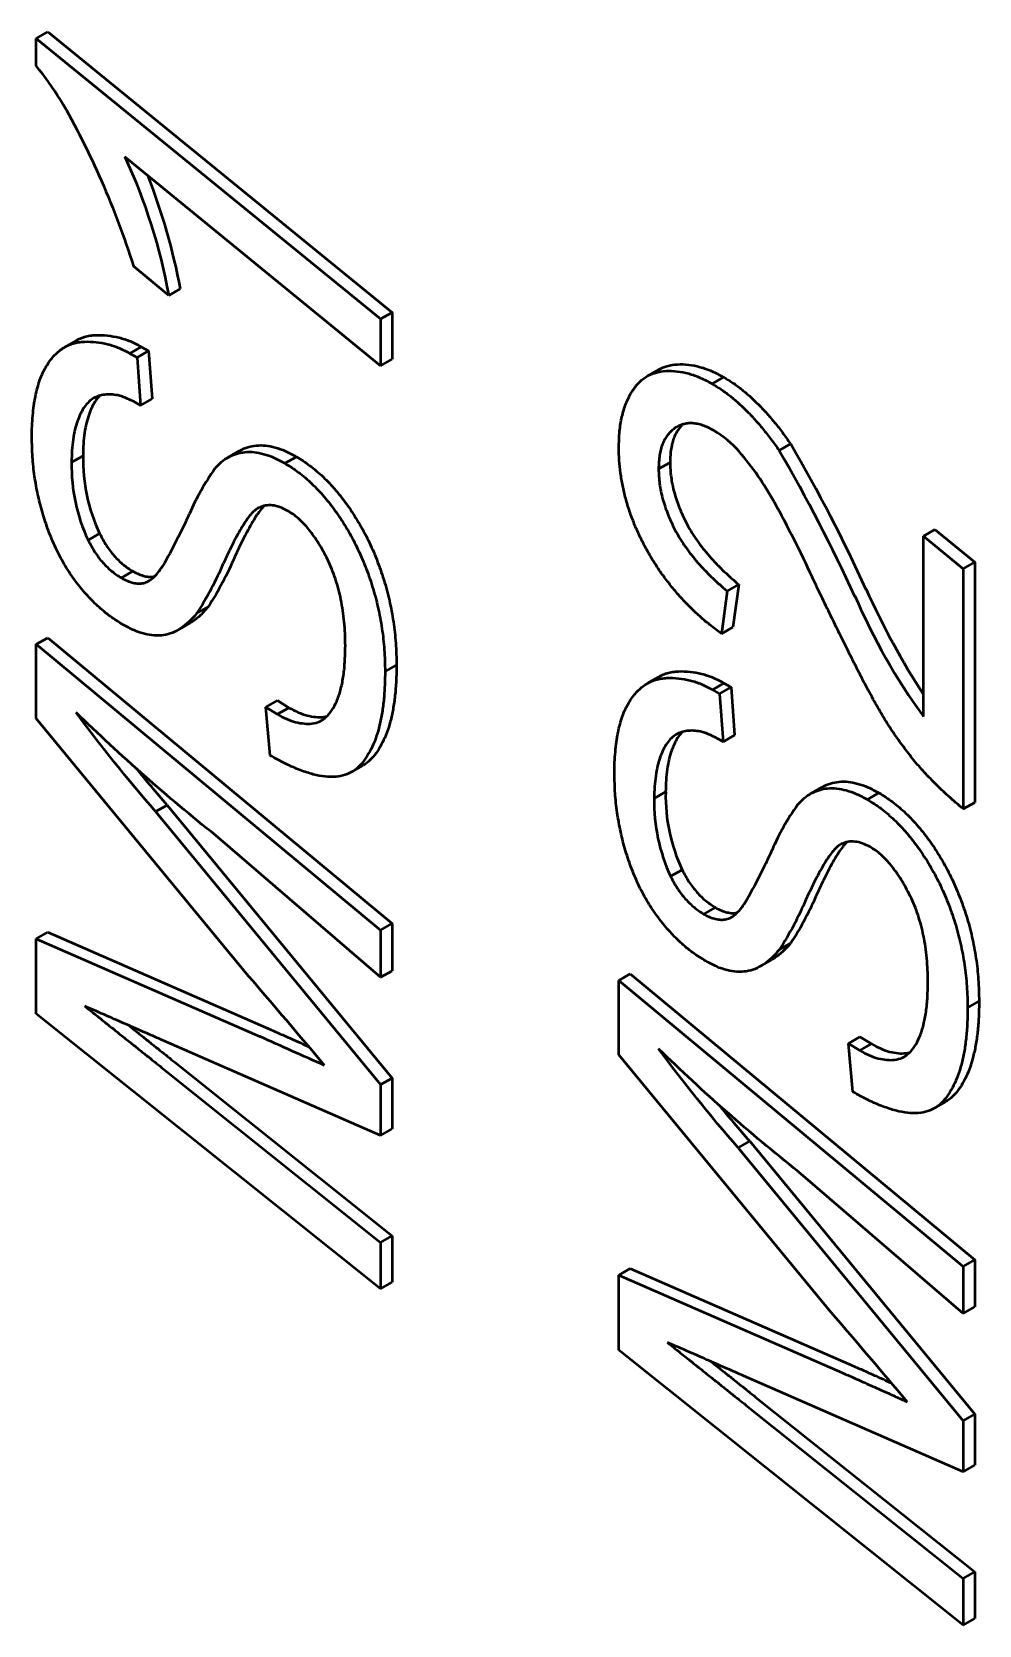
# Model space of a CAD drawing. Header units: millimetres. Extents: x 0 to 420, y 0 to 297.
# Drawn here: x 236.117 to 236.54, y 127.951 to 128.664 of the extents above; entities that cross this region are included whole.
import ezdxf

# ---------------------------------------------------------------- set-up
doc = ezdxf.new("R2010")
doc.units = ezdxf.units.MM
doc.header["$LTSCALE"] = 0.75
doc.layers.add('Visible', color=7, linetype='Continuous', lineweight=50)

msp = doc.modelspace()

# ---------------------------------------------------------------- linework, layer by layer
at = {"layer": 'Visible', "extrusion": (0, 0.816497, 0.57735)}
for p, q in [((236.11852, 128.66065), (236.12366, 128.66361)), ((236.11852, 128.66065), (236.27247, 128.53523)), ((236.11852, 128.64836), (236.11852, 128.66065)), ((236.12366, 128.66361), (236.2776, 128.5382)), ((236.27247, 128.51436), (236.15806, 128.60777)), ((236.17773, 128.5457), (236.16195, 128.55888)), ((236.17773, 128.5457), (236.18287, 128.54866)), ((236.27247, 128.53523), (236.2776, 128.5382)), ((236.2776, 128.5382), (236.2776, 128.51733)), ((236.27247, 128.53523), (236.27247, 128.51436)), ((236.13133, 128.52269), (236.13646, 128.52565)), ((236.16034, 128.51985), (236.16547, 128.52281)), ((236.16547, 128.52281), (236.16868, 128.52096)), ((236.16034, 128.51985), (236.16355, 128.518)), ((236.16355, 128.518), (236.16868, 128.52096)), ((236.16355, 128.518), (236.16515, 128.49656)), ((236.16868, 128.52096), (236.17028, 128.49952)), ((236.27247, 128.51436), (236.2776, 128.51733)), ((236.39168, 128.50968), (236.39681, 128.51264)), ((236.42065, 128.5063), (236.42578, 128.50927)), ((236.16515, 128.49656), (236.17028, 128.49952)), ((236.13431, 128.47114), (236.13944, 128.4741)), ((236.20411, 128.47327), (236.20924, 128.47623)), ((236.22967, 128.47071), (236.2348, 128.47367)), ((236.45056, 128.47643), (236.45569, 128.47939)), ((236.39671, 128.46817), (236.40185, 128.47113)), ((236.14168, 128.4364), (236.14682, 128.43936)), ((236.51513, 128.43808), (236.52027, 128.44104)), ((236.51513, 128.43808), (236.5329, 128.42351)), ((236.51513, 128.35749), (236.51513, 128.43808)), ((236.52027, 128.44104), (236.53803, 128.42647)), ((236.5329, 128.42351), (236.53803, 128.42647)), ((236.5329, 128.42351), (236.5329, 128.31615)), ((236.53803, 128.42647), (236.53803, 128.31911)), ((236.15658, 128.41947), (236.16171, 128.42243)), ((236.42743, 128.4135), (236.43256, 128.41647)), ((236.43256, 128.41647), (236.42991, 128.39749)), ((236.42743, 128.4135), (236.42478, 128.39452)), ((236.19019, 128.40355), (236.19532, 128.40651)), ((236.18173, 128.39611), (236.18686, 128.39908)), ((236.42478, 128.39452), (236.42991, 128.39749)), ((236.11852, 128.38977), (236.12366, 128.39273)), ((236.11852, 128.38977), (236.27247, 128.26193)), ((236.11852, 128.35658), (236.11852, 128.38977)), ((236.12366, 128.39273), (236.2776, 128.26489)), ((236.27444, 128.37755), (236.27958, 128.38052)), ((236.39176, 128.37233), (236.39689, 128.37529)), ((236.42077, 128.36949), (236.4259, 128.37245)), ((236.42077, 128.36949), (236.42398, 128.36764)), ((236.42398, 128.36764), (236.42911, 128.3706)), ((236.42398, 128.36764), (236.42558, 128.3462)), ((236.4259, 128.37245), (236.42911, 128.3706)), ((236.42911, 128.3706), (236.43071, 128.34917)), ((236.22116, 128.36167), (236.22629, 128.36463)), ((236.22116, 128.36167), (236.22627, 128.35847)), ((236.22313, 128.34002), (236.22116, 128.36167)), ((236.22627, 128.35847), (236.23141, 128.36143)), ((236.22629, 128.36463), (236.23141, 128.36143)), ((236.21345, 128.24142), (236.11852, 128.35658)), ((236.42558, 128.3462), (236.43071, 128.34917)), ((236.2595, 128.33265), (236.26463, 128.33561)), ((236.39474, 128.32078), (236.39987, 128.32374)), ((236.46454, 128.32291), (236.46967, 128.32587)), ((236.49009, 128.32035), (236.49523, 128.32331)), ((236.17188, 128.31495), (236.17701, 128.31791)), ((236.17701, 128.31791), (236.2776, 128.19584)), ((236.5329, 128.31615), (236.53803, 128.31911)), ((236.17188, 128.31495), (236.27247, 128.19288)), ((236.27247, 128.24088), (236.19886, 128.30425)), ((236.40211, 128.28604), (236.40724, 128.289)), ((236.41701, 128.26911), (236.42214, 128.27207)), ((236.11852, 128.25808), (236.12366, 128.26105)), ((236.12366, 128.26105), (236.22357, 128.21739)), ((236.27247, 128.26193), (236.2776, 128.26489)), ((236.27247, 128.26193), (236.27247, 128.24088)), ((236.2776, 128.26489), (236.2776, 128.24385)), ((236.11852, 128.25808), (236.21844, 128.21443)), ((236.11852, 128.2245), (236.11852, 128.25808)), ((236.45062, 128.25319), (236.45575, 128.25615)), ((236.44216, 128.24576), (236.44729, 128.24872)), ((236.27247, 128.24088), (236.2776, 128.24385)), ((236.37895, 128.23941), (236.38408, 128.24237)), ((236.37895, 128.23941), (236.5329, 128.11157)), ((236.37895, 128.20622), (236.37895, 128.23941)), ((236.38408, 128.24237), (236.53803, 128.11453)), ((236.27247, 128.10158), (236.11852, 128.2245)), ((236.53487, 128.2272), (236.54, 128.23016)), ((236.27247, 128.17016), (236.17422, 128.21307)), ((236.48158, 128.21131), (236.48671, 128.21428)), ((236.48158, 128.21131), (236.4867, 128.20811)), ((236.48356, 128.18966), (236.48158, 128.21131)), ((236.4867, 128.20811), (236.49183, 128.21107)), ((236.48671, 128.21428), (236.49183, 128.21107)), ((236.1804, 128.20293), (236.2776, 128.12534)), ((236.47387, 128.09106), (236.37895, 128.20622)), ((236.17527, 128.19997), (236.27247, 128.12238)), ((236.27247, 128.19288), (236.2776, 128.19584)), ((236.2776, 128.19584), (236.2776, 128.17313)), ((236.27247, 128.19288), (236.27247, 128.17016)), ((236.51993, 128.18229), (236.52506, 128.18525)), ((236.27247, 128.17016), (236.2776, 128.17313)), ((236.4323, 128.16459), (236.43743, 128.16756)), ((236.43743, 128.16756), (236.53803, 128.04549)), ((236.4323, 128.16459), (236.5329, 128.04252)), ((236.5329, 128.09053), (236.45929, 128.15389)), ((236.27247, 128.12238), (236.2776, 128.12534)), ((236.2776, 128.12534), (236.2776, 128.10454)), ((236.27247, 128.12238), (236.27247, 128.10158)), ((236.37895, 128.10773), (236.38408, 128.11069)), ((236.38408, 128.11069), (236.484, 128.06703)), ((236.5329, 128.11157), (236.53803, 128.11453)), ((236.5329, 128.11157), (236.5329, 128.09053)), ((236.53803, 128.11453), (236.53803, 128.09349)), ((236.27247, 128.10158), (236.2776, 128.10454)), ((236.37895, 128.10773), (236.47887, 128.06407)), ((236.37895, 128.07415), (236.37895, 128.10773)), ((236.5329, 128.09053), (236.53803, 128.09349)), ((236.5329, 127.95122), (236.37895, 128.07415)), ((236.5329, 128.01981), (236.43465, 128.06271)), ((236.44083, 128.05257), (236.53803, 127.97498)), ((236.4357, 128.04961), (236.5329, 127.97202)), ((236.5329, 128.04252), (236.53803, 128.04549)), ((236.53803, 128.04549), (236.53803, 128.02277)), ((236.5329, 128.04252), (236.5329, 128.01981)), ((236.5329, 128.01981), (236.53803, 128.02277)), ((236.5329, 127.97202), (236.53803, 127.97498)), ((236.53803, 127.97498), (236.53803, 127.95418)), ((236.5329, 127.97202), (236.5329, 127.95122)), ((236.5329, 127.95122), (236.53803, 127.95418))]:
    msp.add_line(p, q, dxfattribs=at)
at = {"layer": 'Visible'}
for centre, radius, start, end in [((236.0052, 128.55591), 0.14625, 31.93273, 39.20891), ((236.39817, 128.44581), 0.04587, 41.10757, 59.55231), ((236.21807, 128.47255), 0.07862, 178.87013, 204.97484), ((236.3303, 128.38813), 0.13494, 28.98653, 40.60948), ((236.21293, 128.46958), 0.07862, 178.87013, 204.97484), ((236.28779, 128.40451), 0.10984, 144.46327, 156.59871), ((236.75115, 128.52716), 0.29074, 203.45571, 215.71196), ((236.8177, 128.5624), 0.36003, 204.27808, 212.81108), ((236.47849, 128.32219), 0.07862, 178.87013, 204.97484), ((236.47336, 128.31923), 0.07862, 178.87013, 204.97484), ((236.54822, 128.25415), 0.10984, 144.46327, 156.59871), ((232.49792, 125.0474), 4.89968, 40.07073, 40.68371), ((232.75834, 124.89704), 4.89968, 40.07073, 40.68371)]:
    msp.add_arc(centre, radius, start, end, dxfattribs=at)
at = {"layer": 'Visible', "extrusion": (3e-16, -2e-16, -1)}
for centre, radius, start, end in [((-235.80043, 128.44475), 0.37911, 150.17864, 162.47904), ((-236.73922, 128.80513), 0.74395, 319.08753, 320.72509)]:
    msp.add_arc(centre, radius, start, end, dxfattribs=at)
at = {"layer": 'Visible', "extrusion": (3e-16, 0, -1)}
for centre, radius, start, end in [((-235.92375, 128.49959), 0.25811, 155.21776, 169.71005), ((-236.96824, 128.79489), 0.81851, 308.44969, 314.28539)]:
    msp.add_arc(centre, radius, start, end, dxfattribs=at)
at = {"layer": 'Visible', "extrusion": (1e-16, 0, -1)}
for centre, radius, start, end in [((-235.9043, 128.49592), 0.2835, 158.57221, 169.27924), ((-235.81817, 128.10884), 0.73154, 149.83176, 155.57389), ((-235.82331, 128.1118), 0.73154, 149.83176, 155.57389), ((-236.07444, 128.47926), 0.13834, 202.62986, 213.18822), ((-236.07958, 128.48222), 0.13834, 202.62986, 213.18822)]:
    msp.add_arc(centre, radius, start, end, dxfattribs=at)
at = {"layer": 'Visible', "extrusion": (3e-16, -3e-16, -1)}
for centre, radius, start, end in [((-235.92637, 128.16932), 0.59435, 151.43175, 155.07395), ((-237.02351, 128.67556), 0.78142, 319.16385, 323.33322)]:
    msp.add_arc(centre, radius, start, end, dxfattribs=at)
at = {"layer": 'Visible', "extrusion": (0, -1e-16, -1)}
msp.add_arc((-235.92009, 128.56903), 0.29295, 204.36921, 209.52275, dxfattribs=at)
at = {"layer": 'Visible', "extrusion": (2e-16, -1e-16, -1)}
for centre, radius, start, end in [((-236.76308, 128.82592), 0.78142, 319.16385, 323.33322), ((-237.71658, 131.52597), 3.63465, 293.84195, 294.34196)]:
    msp.add_arc(centre, radius, start, end, dxfattribs=at)
at = {"layer": 'Visible', "extrusion": (2e-16, -2e-16, -1)}
msp.add_arc((-236.70782, 128.94525), 0.81851, 308.44969, 314.28539, dxfattribs=at)
at = {"layer": 'Visible', "extrusion": (2e-16, 0, -1)}
for centre, radius, start, end in [((-236.18052, 128.41868), 0.29295, 204.36921, 209.52275), ((-236.99965, 128.65477), 0.74395, 319.08753, 320.72509)]:
    msp.add_arc(centre, radius, start, end, dxfattribs=at)
at = {"layer": 'Visible', "extrusion": (0, 0, -1)}
msp.add_arc((-236.33487, 128.3289), 0.13834, 202.62986, 213.18822, dxfattribs=at)
at = {"layer": 'Visible', "extrusion": (1e-16, -2e-16, -1)}
msp.add_arc((-236.34, 128.33186), 0.13834, 202.62986, 213.18822, dxfattribs=at)
at = {"layer": 'Visible'}
for points, knots in [([(236.11655, 128.48225), (236.11656, 128.48396), (236.11659, 128.48731), (236.11692, 128.49206), (236.1174, 128.49653), (236.11811, 128.50066), (236.119, 128.50449), (236.12011, 128.50797), (236.1214, 128.51117), (236.12292, 128.51399), (236.12458, 128.51651), (236.12636, 128.51874), (236.12831, 128.52061), (236.13038, 128.52216), (236.13258, 128.52341), (236.13493, 128.52429), (236.1374, 128.52487), (236.14082, 128.52518), (236.14513, 128.52501), (236.15029, 128.52409), (236.15535, 128.52251), (236.1587, 128.52072), (236.16034, 128.51985)], [0, 0, 0, 0, 0.057176, 0.111722, 0.164533, 0.215802, 0.264855, 0.312737, 0.359156, 0.404479, 0.448591, 0.491133, 0.532527, 0.572766, 0.612072, 0.650989, 0.689487, 0.727825, 0.802251, 0.871443, 0.937168, 1, 1, 1, 1]), ([(236.13646, 128.52565), (236.13688, 128.52589), (236.13804, 128.5265), (236.14006, 128.52726), (236.14253, 128.52784), (236.14595, 128.52814), (236.15026, 128.52797), (236.15543, 128.52705), (236.16048, 128.52547), (236.16383, 128.52369), (236.16547, 128.52281)], [0.5893888, 0.5893888, 0.5893888, 0.5893888, 0.6120721, 0.6509892, 0.6894868, 0.7278245, 0.8022506, 0.8714433, 0.9371676, 1, 1, 1, 1]), ([(236.37895, 128.47774), (236.37901, 128.48021), (236.37913, 128.48505), (236.38021, 128.49158), (236.38194, 128.49739), (236.38437, 128.50237), (236.3874, 128.50646), (236.391, 128.50952), (236.39521, 128.51142), (236.39995, 128.51212), (236.40494, 128.51199), (236.41011, 128.51092), (236.41535, 128.50914), (236.41888, 128.50725), (236.42065, 128.5063)], [0, 0, 0, 0, 0.093775, 0.184242, 0.272146, 0.359805, 0.44523, 0.526996, 0.607543, 0.688567, 0.768957, 0.846801, 0.923587, 1, 1, 1, 1]), ([(236.39681, 128.51264), (236.39794, 128.51329), (236.40056, 128.51441), (236.40508, 128.51509), (236.41007, 128.51495), (236.41524, 128.51388), (236.42048, 128.5121), (236.42401, 128.51021), (236.42578, 128.50927)], [0.5382476, 0.5382476, 0.5382476, 0.5382476, 0.6075429, 0.6885672, 0.7689571, 0.8468007, 0.9235873, 1, 1, 1, 1]), ([(236.42578, 128.50927), (236.42706, 128.50848), (236.42964, 128.50689), (236.4335, 128.5041), (236.4373, 128.50088), (236.44107, 128.49735), (236.4448, 128.4934), (236.4485, 128.48909), (236.45216, 128.48441), (236.4545, 128.48108), (236.45569, 128.47939)], [0, 0, 0, 0, 0.119031, 0.238895, 0.358879, 0.479511, 0.604039, 0.732078, 0.863557, 1, 1, 1, 1]), ([(236.15494, 128.5011), (236.15391, 128.50127), (236.15186, 128.50159), (236.14902, 128.50147), (236.14643, 128.50087), (236.14404, 128.49985), (236.14193, 128.49819), (236.14, 128.49602), (236.13835, 128.49315), (236.13692, 128.48973), (236.13574, 128.48579), (236.13494, 128.48133), (236.13438, 128.47647), (236.13434, 128.47294), (236.13431, 128.47114)], [0, 0, 0, 0, 0.073908, 0.145681, 0.215403, 0.285166, 0.35694, 0.43333, 0.515244, 0.603983, 0.697243, 0.794067, 0.894593, 1, 1, 1, 1]), ([(236.16515, 128.49656), (236.16412, 128.49715), (236.16218, 128.49825), (236.15944, 128.49958), (236.15705, 128.50058), (236.15561, 128.50094), (236.15494, 128.5011)], [0, 0, 0, 0, 0.299093, 0.566055, 0.79909, 1, 1, 1, 1]), ([(236.42065, 128.5063), (236.42193, 128.50551), (236.42451, 128.50393), (236.42837, 128.50114), (236.43217, 128.49792), (236.43594, 128.49439), (236.43967, 128.49044), (236.44337, 128.48613), (236.44703, 128.48144), (236.44937, 128.47812), (236.45056, 128.47643)], [0, 0, 0, 0, 0.119031, 0.238895, 0.358879, 0.479511, 0.604039, 0.732078, 0.863557, 1, 1, 1, 1]), ([(236.14698, 128.50095), (236.14635, 128.50035), (236.14509, 128.4989), (236.14348, 128.49611), (236.14205, 128.4927), (236.14087, 128.48876), (236.14007, 128.48429), (236.13951, 128.47943), (236.13947, 128.4759), (236.13944, 128.4741)], [0.3635908, 0.3635908, 0.3635908, 0.3635908, 0.4333301, 0.5152436, 0.6039834, 0.6972429, 0.7940668, 0.894593, 1, 1, 1, 1]), ([(236.42142, 128.48535), (236.42057, 128.48581), (236.41891, 128.48672), (236.41646, 128.48769), (236.4141, 128.48834), (236.41184, 128.48865), (236.40969, 128.48859), (236.40765, 128.48819), (236.4057, 128.48745), (236.40386, 128.48639), (236.40218, 128.48504), (236.40072, 128.4834), (236.39949, 128.48151), (236.39845, 128.47939), (236.39769, 128.47695), (236.39714, 128.47427), (236.39679, 128.47134), (236.39674, 128.46923), (236.39671, 128.46817)], [0, 0, 0, 0, 0.061846, 0.122041, 0.181242, 0.240141, 0.298769, 0.358524, 0.420062, 0.483983, 0.548703, 0.611595, 0.674302, 0.736718, 0.799858, 0.864574, 0.931382, 1, 1, 1, 1]), ([(236.40749, 128.48808), (236.40744, 128.48804), (236.40687, 128.4875), (236.40585, 128.48636), (236.40462, 128.48447), (236.40358, 128.48235), (236.40282, 128.47992), (236.40227, 128.47723), (236.40192, 128.4743), (236.40187, 128.47219), (236.40185, 128.47113)], [0.5423074, 0.5423074, 0.5423074, 0.5423074, 0.548703, 0.6115951, 0.6743019, 0.7367185, 0.7998582, 0.8645736, 0.9313817, 1, 1, 1, 1]), ([(236.15729, 128.39855), (236.15537, 128.39974), (236.15159, 128.4021), (236.14606, 128.40668), (236.14084, 128.412), (236.13676, 128.41701), (236.1337, 128.42131), (236.13153, 128.4247), (236.12953, 128.42825), (236.1276, 128.43189), (236.1259, 128.43569), (236.12426, 128.43959), (236.12284, 128.44363), (236.12104, 128.44921), (236.11923, 128.45635), (236.11765, 128.46498), (236.11672, 128.47369), (236.11661, 128.47935), (236.11655, 128.48225)], [0, 0, 0, 0, 0.077405, 0.152559, 0.227192, 0.302475, 0.340841, 0.379116, 0.417572, 0.457017, 0.496879, 0.53754, 0.57969, 0.622981, 0.71226, 0.804397, 0.899865, 1, 1, 1, 1]), ([(236.19843, 128.46834), (236.19936, 128.46937), (236.2012, 128.4714), (236.20444, 128.47359), (236.20794, 128.4751), (236.21176, 128.47584), (236.21585, 128.47581), (236.22021, 128.47498), (236.22485, 128.47332), (236.22804, 128.47159), (236.22967, 128.47071)], [0, 0, 0, 0, 0.131839, 0.258655, 0.381579, 0.503066, 0.623984, 0.745349, 0.869943, 1, 1, 1, 1]), ([(236.20924, 128.47623), (236.20938, 128.47631), (236.21062, 128.477), (236.21307, 128.47807), (236.21689, 128.4788), (236.22098, 128.47877), (236.22534, 128.47794), (236.22998, 128.47629), (236.23317, 128.47455), (236.2348, 128.47367)], [0.2428963, 0.2428963, 0.2428963, 0.2428963, 0.2586547, 0.3815786, 0.5030656, 0.6239842, 0.7453489, 0.8699427, 1, 1, 1, 1]), ([(236.42478, 128.39452), (236.42305, 128.39583), (236.41965, 128.39838), (236.41474, 128.40257), (236.41011, 128.407), (236.40576, 128.41164), (236.40169, 128.41651), (236.39788, 128.42158), (236.39439, 128.4269), (236.39118, 128.43238), (236.38831, 128.43798), (236.3858, 128.44365), (236.38367, 128.44934), (236.38193, 128.45503), (236.3806, 128.46072), (236.37965, 128.46642), (236.37905, 128.47215), (236.37898, 128.47586), (236.37895, 128.47774)], [0, 0, 0, 0, 0.070834, 0.138824, 0.204057, 0.267787, 0.32956, 0.390811, 0.451414, 0.511997, 0.572223, 0.631749, 0.69113, 0.750382, 0.8101, 0.871361, 0.934657, 1, 1, 1, 1]), ([(236.39671, 128.46817), (236.39674, 128.46707), (236.39679, 128.46492), (236.39714, 128.46158), (236.39769, 128.45824), (236.39849, 128.45484), (236.39956, 128.45141), (236.40079, 128.44796), (236.40227, 128.44447), (236.40401, 128.44098), (236.40596, 128.43746), (236.40821, 128.43397), (236.41075, 128.4305), (236.41354, 128.42704), (236.41663, 128.42363), (236.41997, 128.42019), (236.4236, 128.41679), (236.42613, 128.41462), (236.42743, 128.4135)], [0, 0, 0, 0, 0.058002, 0.113841, 0.169167, 0.223943, 0.278709, 0.333397, 0.389562, 0.446644, 0.504744, 0.565731, 0.628435, 0.695174, 0.764687, 0.838475, 0.91722, 1, 1, 1, 1]), ([(236.40185, 128.47113), (236.40187, 128.47003), (236.40192, 128.46788), (236.40227, 128.46455), (236.40282, 128.4612), (236.40362, 128.4578), (236.40469, 128.45438), (236.40592, 128.45092), (236.4074, 128.44744), (236.40914, 128.44394), (236.41109, 128.44042), (236.41334, 128.43694), (236.41588, 128.43346), (236.41867, 128.43), (236.42176, 128.42659), (236.4251, 128.42316), (236.42873, 128.41975), (236.43126, 128.41758), (236.43256, 128.41647)], [0, 0, 0, 0, 0.058002, 0.113841, 0.169167, 0.223943, 0.278709, 0.333397, 0.389562, 0.446644, 0.504744, 0.565731, 0.628435, 0.695174, 0.764687, 0.838475, 0.91722, 1, 1, 1, 1]), ([(236.22037, 128.45167), (236.22022, 128.45152), (236.21944, 128.45067), (236.21802, 128.4489), (236.21612, 128.44607), (236.2141, 128.44264), (236.21194, 128.43862), (236.20963, 128.43403), (236.20809, 128.43072), (236.20729, 128.42898)], [0.1264613, 0.1264613, 0.1264613, 0.1264613, 0.1490202, 0.2481757, 0.3641991, 0.4973443, 0.6469484, 0.8151616, 1, 1, 1, 1]), ([(236.23084, 128.44952), (236.22968, 128.45012), (236.22738, 128.4513), (236.22404, 128.452), (236.22083, 128.45196), (236.21895, 128.45123), (236.21798, 128.45086)], [0, 0, 0, 0, 0.244212, 0.484487, 0.733927, 1, 1, 1, 1]), ([(236.21798, 128.45086), (236.21746, 128.45054), (236.21631, 128.44982), (236.21467, 128.44816), (236.21289, 128.44594), (236.21099, 128.4431), (236.20897, 128.43968), (236.2068, 128.43566), (236.2045, 128.43107), (236.20296, 128.42775), (236.20216, 128.42602)], [0, 0, 0, 0, 0.066323, 0.14902, 0.248176, 0.364199, 0.497344, 0.646948, 0.815162, 1, 1, 1, 1]), ([(236.14682, 128.43936), (236.14728, 128.43842), (236.1482, 128.43658), (236.14982, 128.43398), (236.15149, 128.43152), (236.15334, 128.42933), (236.15526, 128.42727), (236.15732, 128.42545), (236.15948, 128.4238), (236.16096, 128.42289), (236.16171, 128.42243)], [0, 0, 0, 0, 0.129879, 0.254386, 0.377539, 0.498034, 0.61873, 0.741543, 0.868751, 1, 1, 1, 1]), ([(236.14168, 128.4364), (236.14215, 128.43546), (236.14307, 128.43362), (236.14468, 128.43102), (236.14636, 128.42856), (236.14821, 128.42637), (236.15013, 128.4243), (236.15219, 128.42249), (236.15435, 128.42084), (236.15583, 128.41993), (236.15658, 128.41947)], [0, 0, 0, 0, 0.129879, 0.254386, 0.377539, 0.498034, 0.61873, 0.741543, 0.868751, 1, 1, 1, 1]), ([(236.5329, 128.31615), (236.53071, 128.318), (236.52649, 128.32158), (236.52052, 128.32731), (236.51506, 128.33295), (236.5101, 128.33875), (236.50551, 128.34479), (236.50106, 128.35115), (236.49675, 128.35794), (236.49325, 128.36403), (236.49032, 128.36947), (236.48773, 128.37436), (236.48485, 128.38004), (236.48156, 128.38647), (236.478, 128.39371), (236.47407, 128.40171), (236.46983, 128.4105), (236.46689, 128.41662), (236.46536, 128.41981)], [0, 0, 0, 0, 0.074728, 0.144155, 0.209055, 0.269772, 0.329257, 0.390128, 0.453407, 0.518695, 0.555247, 0.598869, 0.648871, 0.705704, 0.769204, 0.839328, 0.916349, 1, 1, 1, 1]), ([(236.22627, 128.35847), (236.22767, 128.35773), (236.23042, 128.35626), (236.23445, 128.35488), (236.23829, 128.35423), (236.24196, 128.35422), (236.24535, 128.35514), (236.2483, 128.3572), (236.25087, 128.36025), (236.25296, 128.36434), (236.25465, 128.36931), (236.25584, 128.37514), (236.25654, 128.38178), (236.25663, 128.3866), (236.25668, 128.38909)], [0, 0, 0, 0, 0.071523, 0.141605, 0.210485, 0.280464, 0.351512, 0.425584, 0.505344, 0.591665, 0.684611, 0.783005, 0.887851, 1, 1, 1, 1]), ([(236.37698, 128.33189), (236.37699, 128.3336), (236.37702, 128.33695), (236.37735, 128.3417), (236.37782, 128.34617), (236.37854, 128.3503), (236.37942, 128.35414), (236.38054, 128.35761), (236.38182, 128.36081), (236.38335, 128.36363), (236.38501, 128.36615), (236.38679, 128.36838), (236.38874, 128.37025), (236.39081, 128.37181), (236.39301, 128.37305), (236.39536, 128.37394), (236.39783, 128.37452), (236.40125, 128.37482), (236.40556, 128.37465), (236.41072, 128.37373), (236.41577, 128.37215), (236.41913, 128.37037), (236.42077, 128.36949)], [0, 0, 0, 0, 0.057176, 0.111722, 0.164533, 0.215802, 0.264855, 0.312737, 0.359156, 0.404479, 0.448591, 0.491133, 0.532527, 0.572766, 0.612072, 0.650989, 0.689487, 0.727825, 0.802251, 0.871443, 0.937168, 1, 1, 1, 1]), ([(236.39689, 128.37529), (236.39731, 128.37553), (236.39847, 128.37614), (236.40049, 128.3769), (236.40296, 128.37748), (236.40638, 128.37778), (236.41069, 128.37762), (236.41585, 128.37669), (236.4209, 128.37512), (236.42426, 128.37333), (236.4259, 128.37245)], [0.5893888, 0.5893888, 0.5893888, 0.5893888, 0.6120721, 0.6509892, 0.6894868, 0.7278245, 0.8022506, 0.8714433, 0.9371676, 1, 1, 1, 1]), ([(236.41537, 128.35074), (236.41433, 128.35091), (236.41229, 128.35124), (236.40944, 128.35111), (236.40686, 128.35051), (236.40447, 128.3495), (236.40236, 128.34783), (236.40043, 128.34566), (236.39878, 128.34279), (236.39735, 128.33938), (236.39617, 128.33544), (236.39537, 128.33097), (236.39481, 128.32611), (236.39476, 128.32258), (236.39474, 128.32078)], [0, 0, 0, 0, 0.073908, 0.145681, 0.215403, 0.285166, 0.35694, 0.43333, 0.515244, 0.603983, 0.697243, 0.794067, 0.894593, 1, 1, 1, 1]), ([(236.4074, 128.3506), (236.40678, 128.34999), (236.40552, 128.34855), (236.40391, 128.34576), (236.40248, 128.34234), (236.4013, 128.3384), (236.4005, 128.33394), (236.39994, 128.32907), (236.39989, 128.32555), (236.39987, 128.32374)], [0.3635908, 0.3635908, 0.3635908, 0.3635908, 0.4333301, 0.5152436, 0.6039834, 0.6972429, 0.7940668, 0.894593, 1, 1, 1, 1]), ([(236.42558, 128.3462), (236.42455, 128.34679), (236.4226, 128.3479), (236.41987, 128.34923), (236.41747, 128.35022), (236.41604, 128.35058), (236.41537, 128.35074)], [0, 0, 0, 0, 0.299093, 0.566055, 0.79909, 1, 1, 1, 1]), ([(236.41772, 128.24819), (236.4158, 128.24938), (236.41202, 128.25174), (236.40649, 128.25633), (236.40127, 128.26164), (236.39719, 128.26665), (236.39413, 128.27095), (236.39196, 128.27435), (236.38996, 128.27789), (236.38803, 128.28154), (236.38632, 128.28533), (236.38469, 128.28924), (236.38327, 128.29327), (236.38147, 128.29885), (236.37966, 128.30599), (236.37808, 128.31462), (236.37715, 128.32333), (236.37703, 128.32899), (236.37698, 128.33189)], [0, 0, 0, 0, 0.077405, 0.152559, 0.227192, 0.302475, 0.340841, 0.379116, 0.417572, 0.457017, 0.496879, 0.53754, 0.57969, 0.622981, 0.71226, 0.804397, 0.899865, 1, 1, 1, 1]), ([(236.45885, 128.31798), (236.45979, 128.31901), (236.46162, 128.32104), (236.46487, 128.32323), (236.46837, 128.32475), (236.47218, 128.32548), (236.47628, 128.32545), (236.48064, 128.32462), (236.48528, 128.32296), (236.48847, 128.32123), (236.49009, 128.32035)], [0, 0, 0, 0, 0.131839, 0.258655, 0.381579, 0.503066, 0.623984, 0.745349, 0.869943, 1, 1, 1, 1]), ([(236.46967, 128.32587), (236.46981, 128.32595), (236.47105, 128.32665), (236.4735, 128.32771), (236.47731, 128.32844), (236.48141, 128.32841), (236.48577, 128.32758), (236.49041, 128.32593), (236.4936, 128.3242), (236.49523, 128.32331)], [0.2428963, 0.2428963, 0.2428963, 0.2428963, 0.2586547, 0.3815786, 0.5030656, 0.6239842, 0.7453489, 0.8699427, 1, 1, 1, 1]), ([(236.49127, 128.29916), (236.49011, 128.29976), (236.48781, 128.30094), (236.48447, 128.30164), (236.48125, 128.30161), (236.47938, 128.30088), (236.47841, 128.3005)], [0, 0, 0, 0, 0.244212, 0.484487, 0.733927, 1, 1, 1, 1]), ([(236.47841, 128.3005), (236.47789, 128.30018), (236.47673, 128.29946), (236.4751, 128.2978), (236.47332, 128.29558), (236.47141, 128.29275), (236.46939, 128.28932), (236.46723, 128.2853), (236.46493, 128.28071), (236.46339, 128.2774), (236.46259, 128.27566)], [0, 0, 0, 0, 0.066323, 0.14902, 0.248176, 0.364199, 0.497344, 0.646948, 0.815162, 1, 1, 1, 1]), ([(236.48079, 128.30131), (236.48065, 128.30116), (236.47987, 128.30031), (236.47845, 128.29854), (236.47655, 128.29571), (236.47452, 128.29228), (236.47236, 128.28827), (236.47006, 128.28367), (236.46852, 128.28036), (236.46772, 128.27862)], [0.1264613, 0.1264613, 0.1264613, 0.1264613, 0.1490202, 0.2481757, 0.3641991, 0.4973443, 0.6469484, 0.8151616, 1, 1, 1, 1]), ([(236.40724, 128.289), (236.40771, 128.28806), (236.40863, 128.28622), (236.41024, 128.28362), (236.41191, 128.28116), (236.41377, 128.27898), (236.41569, 128.27691), (236.41775, 128.2751), (236.41991, 128.27345), (236.42139, 128.27253), (236.42214, 128.27207)], [0, 0, 0, 0, 0.129879, 0.254386, 0.377539, 0.498034, 0.61873, 0.741543, 0.868751, 1, 1, 1, 1]), ([(236.40211, 128.28604), (236.40258, 128.2851), (236.4035, 128.28326), (236.40511, 128.28066), (236.40678, 128.2782), (236.40864, 128.27601), (236.41055, 128.27394), (236.41261, 128.27213), (236.41477, 128.27048), (236.41625, 128.26957), (236.41701, 128.26911)], [0, 0, 0, 0, 0.129879, 0.254386, 0.377539, 0.498034, 0.61873, 0.741543, 0.868751, 1, 1, 1, 1]), ([(236.4867, 128.20811), (236.48809, 128.20737), (236.49085, 128.2059), (236.49488, 128.20452), (236.49872, 128.20387), (236.50238, 128.20387), (236.50578, 128.20478), (236.50873, 128.20684), (236.5113, 128.20989), (236.51339, 128.21399), (236.51508, 128.21895), (236.51626, 128.22478), (236.51697, 128.23142), (236.51706, 128.23624), (236.51711, 128.23873)], [0, 0, 0, 0, 0.071523, 0.141605, 0.210485, 0.280464, 0.351512, 0.425584, 0.505344, 0.591665, 0.684611, 0.783005, 0.887851, 1, 1, 1, 1]), ([(236.17422, 128.21307), (236.17182, 128.21412), (236.16675, 128.21635), (236.15869, 128.2199), (236.14975, 128.22381), (236.1435, 128.22653), (236.14023, 128.22796)], [0, 0, 0, 0, 0.211421, 0.448209, 0.711367, 1, 1, 1, 1]), ([(236.40066, 128.0776), (236.40253, 128.07611), (236.40616, 128.07321), (236.41143, 128.06898), (236.41635, 128.06509), (236.42092, 128.06145), (236.42511, 128.05807), (236.42895, 128.05498), (236.43244, 128.05224), (236.43465, 128.05046), (236.43569, 128.04961)], [0, 0, 0, 0, 0.160222, 0.31078, 0.451511, 0.580877, 0.701592, 0.81078, 0.910142, 1, 1, 1, 1]), ([(236.43465, 128.06271), (236.43225, 128.06376), (236.42717, 128.06599), (236.41911, 128.06955), (236.41018, 128.07346), (236.40393, 128.07618), (236.40066, 128.0776)], [0, 0, 0, 0, 0.211421, 0.448209, 0.711367, 1, 1, 1, 1])]:
    msp.add_open_spline(points, degree=3, knots=knots, dxfattribs=at)
at = {"layer": 'Visible', "extrusion": (-3.1964e-12, -1.2313e-12, -1)}
msp.add_open_spline([(236.2348, 128.47367), (236.23583, 128.47305), (236.23786, 128.47181), (236.24088, 128.46967), (236.24383, 128.46729), (236.24674, 128.46469), (236.24955, 128.46179), (236.25235, 128.45873), (236.25507, 128.4554), (236.2577, 128.45186), (236.26025, 128.44814), (236.26264, 128.44427), (236.26489, 128.4403), (236.26701, 128.43621), (236.26895, 128.43198), (236.27073, 128.42764), (236.27241, 128.42317), (236.27443, 128.41704), (236.27653, 128.40918), (236.27831, 128.39967), (236.27936, 128.39003), (236.2795, 128.38374), (236.27958, 128.38052)], degree=3, knots=[0, 0, 0, 0, 0.037666, 0.074407, 0.111239, 0.147582, 0.184628, 0.22185, 0.259758, 0.298589, 0.337507, 0.376952, 0.416342, 0.455858, 0.496285, 0.537536, 0.579648, 0.622916, 0.711502, 0.803332, 0.899034, 1, 1, 1, 1], dxfattribs=at)
at = {"layer": 'Visible', "extrusion": (4.4031e-12, 2.269e-12, -1)}
msp.add_open_spline([(236.22967, 128.47071), (236.2307, 128.47008), (236.23273, 128.46885), (236.23575, 128.46671), (236.2387, 128.46433), (236.24161, 128.46173), (236.24442, 128.45883), (236.24722, 128.45577), (236.24994, 128.45244), (236.25257, 128.4489), (236.25512, 128.44518), (236.25751, 128.44131), (236.25976, 128.43733), (236.26188, 128.43325), (236.26382, 128.42902), (236.2656, 128.42467), (236.26728, 128.42021), (236.2693, 128.41407), (236.2714, 128.40622), (236.27318, 128.39671), (236.27423, 128.38707), (236.27437, 128.38078), (236.27444, 128.37755)], degree=3, knots=[0, 0, 0, 0, 0.037666, 0.074407, 0.111239, 0.147582, 0.184628, 0.22185, 0.259758, 0.298589, 0.337507, 0.376952, 0.416342, 0.455858, 0.496285, 0.537536, 0.579648, 0.622916, 0.711502, 0.803332, 0.899034, 1, 1, 1, 1], dxfattribs=at)
at = {"layer": 'Visible', "extrusion": (1.77807e-11, 8.0743e-12, -1)}
msp.add_open_spline([(236.25668, 128.38909), (236.25666, 128.3909), (236.25662, 128.39441), (236.25624, 128.39969), (236.25564, 128.40478), (236.25478, 128.40968), (236.25366, 128.41439), (236.25235, 128.41893), (236.25075, 128.42328), (236.24888, 128.42742), (236.24688, 128.43129), (236.24483, 128.4349), (236.24265, 128.43814), (236.24045, 128.4411), (236.23815, 128.44372), (236.23578, 128.44601), (236.23333, 128.44798), (236.23167, 128.449), (236.23084, 128.44952)], degree=3, knots=[0, 0, 0, 0, 0.089108, 0.173175, 0.252515, 0.326931, 0.397455, 0.464388, 0.528794, 0.590654, 0.650098, 0.705993, 0.758875, 0.808781, 0.857327, 0.90527, 0.952126, 1, 1, 1, 1], dxfattribs=at)
at = {"layer": 'Visible', "extrusion": (1.12705e-11, -1.25345e-11, -1)}
msp.add_open_spline([(236.15658, 128.41947), (236.15748, 128.41899), (236.15924, 128.41805), (236.16181, 128.41723), (236.16423, 128.41691), (236.16655, 128.41709), (236.16876, 128.41797), (236.1709, 128.41955), (236.17304, 128.42179), (236.17431, 128.42368), (236.17499, 128.42468)], degree=3, knots=[0, 0, 0, 0, 0.110646, 0.217163, 0.323195, 0.430051, 0.545392, 0.678365, 0.829398, 1, 1, 1, 1], dxfattribs=at)
at = {"layer": 'Visible', "extrusion": (-3.09097e-11, -1.10557e-10, -1)}
msp.add_open_spline([(236.16171, 128.42243), (236.16261, 128.42195), (236.16437, 128.42101), (236.16694, 128.4202), (236.16929, 128.41988), (236.17073, 128.41998), (236.17139, 128.42011)], degree=3, knots=[0, 0, 0, 0, 0.1106459, 0.2171627, 0.3231949, 0.4204469, 0.4204469, 0.4204469, 0.4204469], dxfattribs=at)
at = {"layer": 'Visible', "extrusion": (-5.8776e-12, 1.02522e-11, -1)}
msp.add_open_spline([(236.19019, 128.40355), (236.18908, 128.40224), (236.18694, 128.39971), (236.18324, 128.39695), (236.17954, 128.39482), (236.17555, 128.39377), (236.17138, 128.39356), (236.16693, 128.39431), (236.1622, 128.39589), (236.15895, 128.39765), (236.15729, 128.39855)], degree=3, knots=[0, 0, 0, 0, 0.148787, 0.285958, 0.413115, 0.532034, 0.646954, 0.76094, 0.878135, 1, 1, 1, 1], dxfattribs=at)
at = {"layer": 'Visible', "extrusion": (-6.98574e-11, 8.144e-11, -1)}
msp.add_open_spline([(236.19532, 128.40651), (236.19421, 128.4052), (236.19207, 128.40267), (236.18908, 128.40044), (236.18733, 128.39934), (236.18686, 128.39908)], degree=3, knots=[0, 0, 0, 0, 0.1487871, 0.2859582, 0.3342427, 0.3342427, 0.3342427, 0.3342427], dxfattribs=at)
at = {"layer": 'Visible', "extrusion": (6.6233e-12, 1.06e-14, -1)}
msp.add_open_spline([(236.27958, 128.38052), (236.27954, 128.37813), (236.27947, 128.37345), (236.27893, 128.36687), (236.27809, 128.36078), (236.27684, 128.35528), (236.27533, 128.35023), (236.27335, 128.34585), (236.27112, 128.34191), (236.26851, 128.33854), (236.26623, 128.33659), (236.26487, 128.33575), (236.26463, 128.33561)], degree=3, knots=[0, 0, 0, 0, 0.0703167, 0.1373992, 0.2018401, 0.2639942, 0.3236887, 0.381619, 0.4381362, 0.4936648, 0.5485507, 0.5598275, 0.5598275, 0.5598275, 0.5598275], dxfattribs=at)
at = {"layer": 'Visible', "extrusion": (-1.4997e-12, 1.573e-13, -1)}
msp.add_open_spline([(236.27444, 128.37755), (236.27441, 128.37516), (236.27434, 128.37049), (236.2738, 128.36391), (236.27296, 128.35782), (236.27171, 128.35232), (236.2702, 128.34726), (236.26822, 128.34288), (236.26599, 128.33894), (236.26338, 128.33557), (236.26029, 128.33293), (236.25663, 128.33118), (236.25239, 128.33036), (236.24759, 128.33051), (236.24226, 128.33152), (236.23638, 128.33344), (236.22993, 128.33628), (236.22545, 128.33874), (236.22313, 128.34002)], degree=3, knots=[0, 0, 0, 0, 0.070317, 0.137399, 0.20184, 0.263994, 0.323689, 0.381619, 0.438136, 0.493665, 0.548551, 0.603446, 0.660104, 0.71926, 0.78178, 0.849153, 0.921688, 1, 1, 1, 1], dxfattribs=at)
at = {"layer": 'Visible', "extrusion": (-5.433e-13, -2.10614e-11, -1)}
msp.add_open_spline([(236.23141, 128.36143), (236.2328, 128.36069), (236.23555, 128.35922), (236.23958, 128.35784), (236.24342, 128.35719), (236.24638, 128.35719), (236.24802, 128.35749), (236.2485, 128.35761)], degree=3, knots=[0, 0, 0, 0, 0.071523, 0.1416054, 0.2104852, 0.2804638, 0.3110907, 0.3110907, 0.3110907, 0.3110907], dxfattribs=at)
at = {"layer": 'Visible', "extrusion": (-6.8166e-12, -4.3445e-12, -1)}
msp.add_open_spline([(236.49523, 128.32331), (236.49625, 128.32269), (236.49829, 128.32146), (236.50131, 128.31931), (236.50426, 128.31693), (236.50717, 128.31434), (236.50998, 128.31143), (236.51278, 128.30837), (236.5155, 128.30504), (236.51813, 128.3015), (236.52068, 128.29779), (236.52307, 128.29392), (236.52532, 128.28994), (236.52744, 128.28585), (236.52938, 128.28163), (236.53116, 128.27728), (236.53284, 128.27281), (236.53486, 128.26668), (236.53695, 128.25882), (236.53874, 128.24932), (236.53979, 128.23967), (236.53993, 128.23339), (236.54, 128.23016)], degree=3, knots=[0, 0, 0, 0, 0.037666, 0.074407, 0.111239, 0.147582, 0.184628, 0.22185, 0.259758, 0.298589, 0.337507, 0.376952, 0.416342, 0.455858, 0.496285, 0.537536, 0.579648, 0.622916, 0.711502, 0.803332, 0.899034, 1, 1, 1, 1], dxfattribs=at)
at = {"layer": 'Visible', "extrusion": (-2.5984e-12, -1.0965e-12, -1)}
msp.add_open_spline([(236.49009, 128.32035), (236.49112, 128.31973), (236.49316, 128.31849), (236.49618, 128.31635), (236.49912, 128.31397), (236.50203, 128.31137), (236.50485, 128.30847), (236.50765, 128.30541), (236.51037, 128.30208), (236.513, 128.29854), (236.51554, 128.29482), (236.51793, 128.29095), (236.52019, 128.28697), (236.52231, 128.28289), (236.52425, 128.27866), (236.52603, 128.27431), (236.52771, 128.26985), (236.52972, 128.26371), (236.53182, 128.25586), (236.5336, 128.24635), (236.53466, 128.23671), (236.5348, 128.23042), (236.53487, 128.2272)], degree=3, knots=[0, 0, 0, 0, 0.037666, 0.074407, 0.111239, 0.147582, 0.184628, 0.22185, 0.259758, 0.298589, 0.337507, 0.376952, 0.416342, 0.455858, 0.496285, 0.537536, 0.579648, 0.622916, 0.711502, 0.803332, 0.899034, 1, 1, 1, 1], dxfattribs=at)
at = {"layer": 'Visible', "extrusion": (1.95024e-11, 5.048e-12, -1)}
msp.add_open_spline([(236.51711, 128.23873), (236.51709, 128.24054), (236.51704, 128.24405), (236.51667, 128.24933), (236.51606, 128.25442), (236.51521, 128.25932), (236.51409, 128.26404), (236.51278, 128.26857), (236.51117, 128.27292), (236.50931, 128.27706), (236.50731, 128.28094), (236.50525, 128.28455), (236.50308, 128.28778), (236.50088, 128.29074), (236.49857, 128.29336), (236.4962, 128.29566), (236.49375, 128.29763), (236.4921, 128.29865), (236.49127, 128.29916)], degree=3, knots=[0, 0, 0, 0, 0.089108, 0.173175, 0.252515, 0.326931, 0.397455, 0.464388, 0.528794, 0.590654, 0.650098, 0.705993, 0.758875, 0.808781, 0.857327, 0.90527, 0.952126, 1, 1, 1, 1], dxfattribs=at)
at = {"layer": 'Visible', "extrusion": (5.6355e-12, -3.62329e-11, -1)}
msp.add_open_spline([(236.41701, 128.26911), (236.4179, 128.26863), (236.41967, 128.26769), (236.42223, 128.26688), (236.42466, 128.26655), (236.42698, 128.26674), (236.42919, 128.26761), (236.43133, 128.26919), (236.43346, 128.27144), (236.43474, 128.27332), (236.43542, 128.27432)], degree=3, knots=[0, 0, 0, 0, 0.110646, 0.217163, 0.323195, 0.430051, 0.545392, 0.678365, 0.829398, 1, 1, 1, 1], dxfattribs=at)
at = {"layer": 'Visible', "extrusion": (-5.3936e-12, 5.10233e-11, -1)}
msp.add_open_spline([(236.42214, 128.27207), (236.42304, 128.27159), (236.4248, 128.27065), (236.42737, 128.26984), (236.42972, 128.26952), (236.43116, 128.26962), (236.43181, 128.26975)], degree=3, knots=[0, 0, 0, 0, 0.1106459, 0.2171627, 0.3231949, 0.4204469, 0.4204469, 0.4204469, 0.4204469], dxfattribs=at)
at = {"layer": 'Visible', "extrusion": (2.5097e-12, -2.3038e-12, -1)}
msp.add_open_spline([(236.45062, 128.25319), (236.44951, 128.25188), (236.44737, 128.24935), (236.44367, 128.24659), (236.43997, 128.24446), (236.43598, 128.24341), (236.43181, 128.2432), (236.42736, 128.24395), (236.42263, 128.24553), (236.41938, 128.24729), (236.41772, 128.24819)], degree=3, knots=[0, 0, 0, 0, 0.148787, 0.285958, 0.413115, 0.532034, 0.646954, 0.76094, 0.878135, 1, 1, 1, 1], dxfattribs=at)
at = {"layer": 'Visible', "extrusion": (-7.27402e-11, 1.17216e-10, -1)}
msp.add_open_spline([(236.45575, 128.25615), (236.45464, 128.25484), (236.4525, 128.25232), (236.44951, 128.25008), (236.44775, 128.24899), (236.44729, 128.24872)], degree=3, knots=[0, 0, 0, 0, 0.1487871, 0.2859582, 0.3342427, 0.3342427, 0.3342427, 0.3342427], dxfattribs=at)
at = {"layer": 'Visible', "extrusion": (1.06931e-09, 1.33841e-09, 1)}
msp.add_open_spline([(236.14023, 128.22796), (236.14211, 128.22646), (236.14573, 128.22356), (236.151, 128.21933), (236.15592, 128.21544), (236.16049, 128.21181), (236.16468, 128.20842), (236.16852, 128.20534), (236.17201, 128.2026), (236.17422, 128.20081), (236.17527, 128.19997)], degree=3, knots=[0, 0, 0, 0, 0.160222, 0.31078, 0.451511, 0.580877, 0.701592, 0.81078, 0.910142, 1, 1, 1, 1], dxfattribs=at)
at = {"layer": 'Visible', "extrusion": (-3.9258e-12, 3.4744e-12, -1)}
msp.add_open_spline([(236.53487, 128.2272), (236.53484, 128.22481), (236.53477, 128.22013), (236.53423, 128.21355), (236.53339, 128.20746), (236.53213, 128.20196), (236.53063, 128.19691), (236.52865, 128.19252), (236.52641, 128.18859), (236.5238, 128.18521), (236.52072, 128.18257), (236.51705, 128.18082), (236.51282, 128.18001), (236.50802, 128.18015), (236.50269, 128.18116), (236.49681, 128.18308), (236.49036, 128.18592), (236.48588, 128.18838), (236.48356, 128.18966)], degree=3, knots=[0, 0, 0, 0, 0.070317, 0.137399, 0.20184, 0.263994, 0.323689, 0.381619, 0.438136, 0.493665, 0.548551, 0.603446, 0.660104, 0.71926, 0.78178, 0.849153, 0.921688, 1, 1, 1, 1], dxfattribs=at)
at = {"layer": 'Visible', "extrusion": (-5.6592e-12, 2.2001e-12, -1)}
msp.add_open_spline([(236.54, 128.23016), (236.53997, 128.22777), (236.5399, 128.2231), (236.53936, 128.21651), (236.53852, 128.21042), (236.53727, 128.20492), (236.53576, 128.19987), (236.53378, 128.19549), (236.53155, 128.19155), (236.52894, 128.18818), (236.52666, 128.18623), (236.52529, 128.18539), (236.52506, 128.18525)], degree=3, knots=[0, 0, 0, 0, 0.0703167, 0.1373992, 0.2018401, 0.2639942, 0.3236887, 0.381619, 0.4381362, 0.4936648, 0.5485507, 0.5598275, 0.5598275, 0.5598275, 0.5598275], dxfattribs=at)
at = {"layer": 'Visible', "extrusion": (-3.55991e-09, -4.46062e-09, 1)}
msp.add_open_spline([(236.15976, 128.21942), (236.16024, 128.21905), (236.16222, 128.21747), (236.16562, 128.21477), (236.16981, 128.21139), (236.17365, 128.2083), (236.17714, 128.20556), (236.17935, 128.20378), (236.1804, 128.20293)], degree=3, knots=[0.4109763, 0.4109763, 0.4109763, 0.4109763, 0.4515108, 0.5808775, 0.7015925, 0.8107802, 0.9101416, 1, 1, 1, 1], dxfattribs=at)
at = {"layer": 'Visible', "extrusion": (-5.26605e-09, -1.17444e-08, 1)}
msp.add_open_spline([(236.22357, 128.21739), (236.22529, 128.21662), (236.22858, 128.21516), (236.2333, 128.21304), (236.23718, 128.21128), (236.23948, 128.21024), (236.24036, 128.20985)], degree=3, knots=[0, 0, 0, 0, 0.1778654, 0.3407718, 0.4887205, 0.5795576, 0.5795576, 0.5795576, 0.5795576], dxfattribs=at)
at = {"layer": 'Visible', "extrusion": (-1.32167e-11, -1.82528e-11, -1)}
msp.add_open_spline([(236.49183, 128.21107), (236.49323, 128.21033), (236.49598, 128.20887), (236.50001, 128.20749), (236.50385, 128.20683), (236.50681, 128.20683), (236.50845, 128.20713), (236.50893, 128.20726)], degree=3, knots=[0, 0, 0, 0, 0.071523, 0.1416054, 0.2104852, 0.2804638, 0.3110907, 0.3110907, 0.3110907, 0.3110907], dxfattribs=at)
at = {"layer": 'Visible', "extrusion": (-1.49194e-09, -1.85877e-09, 1)}
msp.add_open_spline([(236.42019, 128.06907), (236.42067, 128.06869), (236.42265, 128.06712), (236.42605, 128.06441), (236.43024, 128.06103), (236.43408, 128.05794), (236.43757, 128.0552), (236.43978, 128.05342), (236.44083, 128.05257)], degree=3, knots=[0.4109763, 0.4109763, 0.4109763, 0.4109763, 0.4515108, 0.5808775, 0.7015925, 0.8107802, 0.9101416, 1, 1, 1, 1], dxfattribs=at)
at = {"layer": 'Visible', "extrusion": (-1.16512e-09, -2.5679e-09, 1)}
msp.add_open_spline([(236.484, 128.06703), (236.48572, 128.06627), (236.48901, 128.0648), (236.49372, 128.06269), (236.4976, 128.06092), (236.49991, 128.05988), (236.50079, 128.05949)], degree=3, knots=[0, 0, 0, 0, 0.1778654, 0.3407718, 0.4887205, 0.5795576, 0.5795576, 0.5795576, 0.5795576], dxfattribs=at)
at = {"layer": 'Visible', "extrusion": (1.34616e-09, 3.00716e-09, -1)}
msp.add_open_spline([(236.47887, 128.06407), (236.48059, 128.0633), (236.48387, 128.06184), (236.48859, 128.05972), (236.49288, 128.05777), (236.49673, 128.05605), (236.50013, 128.05456), (236.50309, 128.05324), (236.50561, 128.05209), (236.50714, 128.05142), (236.50783, 128.05112)], degree=3, knots=[0, 0, 0, 0, 0.177865, 0.340772, 0.48872, 0.621827, 0.739043, 0.841298, 0.928595, 1, 1, 1, 1], dxfattribs=at)

doc.saveas('drawing.dxf')
